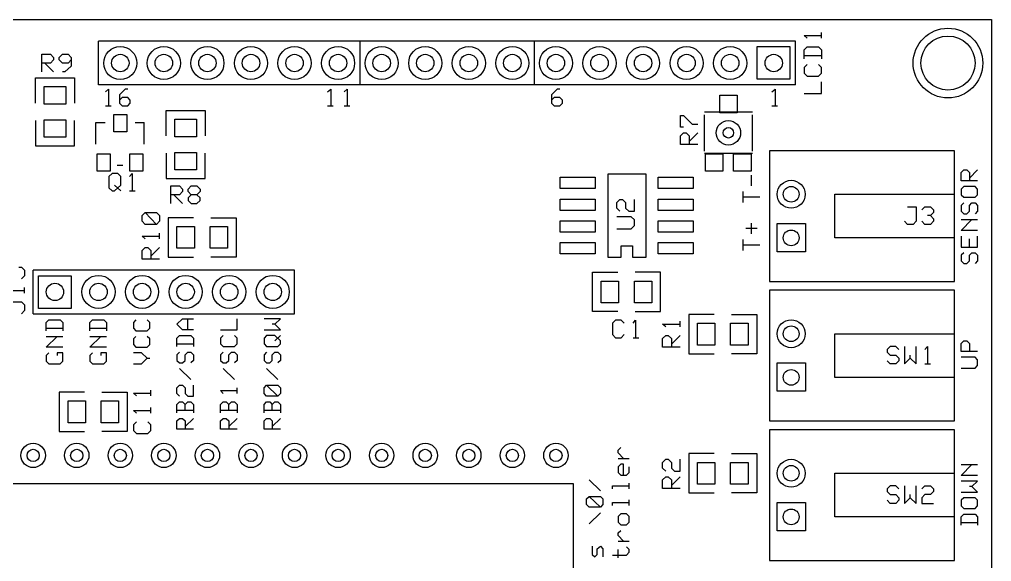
# Model space of a CAD drawing. Extents: x 0 to 3.8, y 0 to 2.5.
# Drawn here: x 1.569 to 3.8, y 1.256 to 2.5 of the extents above; entities that cross this region are included whole.
import ezdxf

# ---------------------------------------------------------------- set-up
doc = ezdxf.new("R2010")
doc.units = 0
doc.layers.get('0').update_dxf_attribs({"linetype": 'CONTINUOUS'})

msp = doc.modelspace()

# ---------------------------------------------------------------- linework, layer by layer
at = {"color": 7}
for p, q in [((0, 2.5), (3.8, 2.5)), ((3.8, 2.5), (3.8, 0)), ((3.377, 2.457), (3.37, 2.463)), ((3.37, 2.463), (3.41, 2.463)), ((3.41, 2.457), (3.41, 2.47)), ((3.35, 2.45), (1.75, 2.45)), ((1.75, 2.35), (1.75, 2.45)), ((2.35, 2.45), (2.35, 2.35)), ((2.75, 2.45), (2.75, 2.35)), ((3.262, 2.438), (3.337, 2.438)), ((3.262, 2.363), (3.262, 2.438)), ((3.337, 2.438), (3.337, 2.363)), ((3.35, 2.35), (3.35, 2.45)), ((3.37, 2.43), (3.377, 2.437)), ((3.377, 2.437), (3.403, 2.437)), ((3.403, 2.437), (3.41, 2.43)), ((1.62, 2.38), (1.62, 2.42)), ((1.62, 2.42), (1.64, 2.42)), ((1.64, 2.42), (1.647, 2.413)), ((1.647, 2.413), (1.647, 2.407)), ((1.66, 2.413), (1.667, 2.42)), ((1.66, 2.407), (1.66, 2.413)), ((1.667, 2.42), (1.68, 2.42)), ((1.68, 2.42), (1.687, 2.413)), ((1.687, 2.413), (1.687, 2.393)), ((3.37, 2.41), (3.37, 2.43)), ((3.37, 2.417), (3.41, 2.417)), ((3.41, 2.43), (3.41, 2.41)), ((1.64, 2.4), (1.62, 2.4)), ((1.627, 2.4), (1.647, 2.38)), ((1.647, 2.407), (1.64, 2.4)), ((1.667, 2.4), (1.66, 2.407)), ((1.68, 2.4), (1.667, 2.4)), ((1.687, 2.393), (1.673, 2.38)), ((1.687, 2.407), (1.68, 2.4)), ((3.377, 2.397), (3.37, 2.39)), ((3.37, 2.39), (3.37, 2.377)), ((3.41, 2.39), (3.403, 2.397)), ((3.41, 2.377), (3.41, 2.39)), ((1.605, 2.308), (1.605, 2.366)), ((1.605, 2.366), (1.695, 2.366)), ((1.673, 2.38), (1.667, 2.38)), ((1.695, 2.366), (1.695, 2.308)), ((3.37, 2.377), (3.377, 2.37)), ((3.377, 2.37), (3.403, 2.37)), ((3.403, 2.37), (3.41, 2.377)), ((1.625, 2.346), (1.675, 2.346)), ((1.625, 2.306), (1.625, 2.346)), ((1.675, 2.346), (1.675, 2.306)), ((3.35, 2.35), (1.75, 2.35)), ((3.337, 2.363), (3.262, 2.363)), ((3.41, 2.33), (3.41, 2.357)), ((1.766, 2.334), (1.773, 2.34)), ((1.773, 2.34), (1.773, 2.302)), ((1.811, 2.34), (1.798, 2.327)), ((1.798, 2.327), (1.798, 2.308)), ((1.804, 2.321), (1.798, 2.315)), ((1.817, 2.321), (1.804, 2.321)), ((1.817, 2.34), (1.811, 2.34)), ((1.823, 2.315), (1.817, 2.321)), ((2.276, 2.334), (2.283, 2.34)), ((2.283, 2.34), (2.283, 2.302)), ((2.314, 2.334), (2.321, 2.34)), ((2.321, 2.34), (2.321, 2.302)), ((2.803, 2.34), (2.79, 2.327)), ((2.79, 2.327), (2.79, 2.308)), ((2.796, 2.321), (2.79, 2.315)), ((2.809, 2.321), (2.796, 2.321)), ((2.809, 2.34), (2.803, 2.34)), ((2.815, 2.315), (2.809, 2.321)), ((3.176, 2.326), (3.216, 2.326)), ((3.176, 2.286), (3.176, 2.326)), ((3.216, 2.326), (3.216, 2.286)), ((3.296, 2.334), (3.303, 2.34)), ((3.303, 2.34), (3.303, 2.302)), ((3.37, 2.33), (3.41, 2.33)), ((1.675, 2.306), (1.625, 2.306)), ((1.766, 2.302), (1.779, 2.302)), ((1.798, 2.308), (1.804, 2.302)), ((1.804, 2.302), (1.817, 2.302)), ((1.817, 2.302), (1.823, 2.308)), ((1.823, 2.308), (1.823, 2.315)), ((2.276, 2.302), (2.289, 2.302)), ((2.314, 2.302), (2.327, 2.302)), ((2.79, 2.308), (2.796, 2.302)), ((2.796, 2.302), (2.809, 2.302)), ((2.809, 2.302), (2.815, 2.308)), ((2.815, 2.308), (2.815, 2.315)), ((3.296, 2.302), (3.309, 2.302)), ((1.785, 2.282), (1.815, 2.282)), ((1.785, 2.242), (1.785, 2.282)), ((1.815, 2.282), (1.815, 2.242)), ((1.905, 2.233), (1.905, 2.291)), ((1.905, 2.291), (1.995, 2.291)), ((1.995, 2.291), (1.995, 2.233)), ((3.086, 2.253), (3.086, 2.28)), ((3.086, 2.28), (3.093, 2.28)), ((3.093, 2.28), (3.113, 2.26)), ((3.141, 2.288), (3.251, 2.288)), ((3.141, 2.198), (3.141, 2.281)), ((3.216, 2.286), (3.176, 2.286)), ((3.251, 2.198), (3.251, 2.281)), ((1.605, 2.268), (1.605, 2.21)), ((1.625, 2.27), (1.675, 2.27)), ((1.625, 2.23), (1.625, 2.27)), ((1.675, 2.27), (1.675, 2.23)), ((1.695, 2.21), (1.695, 2.268)), ((1.744, 2.214), (1.744, 2.264)), ((1.744, 2.264), (1.765, 2.264)), ((1.834, 2.264), (1.855, 2.264)), ((1.855, 2.214), (1.855, 2.264)), ((1.925, 2.271), (1.975, 2.271)), ((1.925, 2.231), (1.925, 2.271)), ((1.975, 2.271), (1.975, 2.231)), ((3.113, 2.26), (3.126, 2.26)), ((1.815, 2.242), (1.785, 2.242)), ((3.093, 2.253), (3.086, 2.253)), ((3.086, 2.233), (3.093, 2.24)), ((3.086, 2.213), (3.086, 2.233)), ((3.093, 2.24), (3.099, 2.24)), ((3.099, 2.24), (3.106, 2.233)), ((3.106, 2.22), (3.126, 2.24)), ((3.106, 2.233), (3.106, 2.213)), ((1.605, 2.21), (1.695, 2.21)), ((1.675, 2.23), (1.625, 2.23)), ((1.975, 2.231), (1.925, 2.231)), ((3.126, 2.213), (3.086, 2.213)), ((1.747, 2.192), (1.777, 2.192)), ((1.747, 2.152), (1.747, 2.192)), ((1.777, 2.192), (1.777, 2.152)), ((1.822, 2.192), (1.852, 2.192)), ((1.822, 2.152), (1.822, 2.192)), ((1.852, 2.192), (1.852, 2.152)), ((1.905, 2.193), (1.905, 2.135)), ((1.925, 2.195), (1.975, 2.195)), ((1.925, 2.155), (1.925, 2.195)), ((1.975, 2.195), (1.975, 2.155)), ((1.995, 2.135), (1.995, 2.193)), ((3.141, 2.193), (3.251, 2.193)), ((3.143, 2.192), (3.183, 2.192)), ((3.143, 2.152), (3.143, 2.192)), ((3.183, 2.192), (3.183, 2.152)), ((3.208, 2.192), (3.248, 2.192)), ((3.208, 2.152), (3.208, 2.192)), ((3.248, 2.192), (3.248, 2.152)), ((3.715, 2.199), (3.29, 2.199)), ((3.29, 2.199), (3.29, 1.899)), ((3.715, 1.899), (3.715, 2.199)), ((1.793, 2.166), (1.806, 2.166)), ((1.777, 2.152), (1.747, 2.152)), ((1.781, 2.147), (1.774, 2.14)), ((1.794, 2.147), (1.781, 2.147)), ((1.801, 2.14), (1.794, 2.147)), ((1.821, 2.14), (1.827, 2.147)), ((1.852, 2.152), (1.822, 2.152)), ((1.827, 2.147), (1.827, 2.107)), ((1.975, 2.155), (1.925, 2.155)), ((3.007, 2.145), (2.919, 2.145)), ((2.919, 2.145), (2.919, 1.955)), ((3.007, 1.955), (3.007, 2.145)), ((3.183, 2.152), (3.143, 2.152)), ((3.248, 2.152), (3.208, 2.152)), ((3.249, 2.118), (3.249, 2.143)), ((3.73, 2.149), (3.736, 2.155)), ((3.73, 2.13), (3.73, 2.149)), ((3.736, 2.155), (3.743, 2.155)), ((3.743, 2.155), (3.749, 2.149)), ((3.749, 2.136), (3.768, 2.155)), ((3.749, 2.149), (3.749, 2.13)), ((1.774, 2.14), (1.774, 2.114)), ((1.787, 2.107), (1.801, 2.12)), ((1.787, 2.12), (1.801, 2.107)), ((1.801, 2.12), (1.801, 2.14)), ((1.905, 2.135), (1.995, 2.135)), ((2.81, 2.138), (2.89, 2.138)), ((2.81, 2.112), (2.81, 2.138)), ((2.89, 2.138), (2.89, 2.112)), ((3.035, 2.138), (3.115, 2.138)), ((3.035, 2.112), (3.035, 2.138)), ((3.115, 2.138), (3.115, 2.112)), ((3.768, 2.13), (3.73, 2.13)), ((1.774, 2.114), (1.781, 2.107)), ((1.781, 2.107), (1.787, 2.107)), ((1.821, 2.107), (1.834, 2.107)), ((1.916, 2.078), (1.916, 2.118)), ((1.916, 2.118), (1.936, 2.118)), ((1.936, 2.098), (1.916, 2.098)), ((1.923, 2.098), (1.943, 2.078)), ((1.936, 2.118), (1.943, 2.111)), ((1.943, 2.105), (1.936, 2.098)), ((1.943, 2.111), (1.943, 2.105)), ((1.956, 2.111), (1.963, 2.118)), ((1.956, 2.105), (1.956, 2.111)), ((1.963, 2.098), (1.956, 2.105)), ((1.963, 2.098), (1.956, 2.091)), ((1.963, 2.118), (1.976, 2.118)), ((1.976, 2.098), (1.963, 2.098)), ((1.976, 2.118), (1.983, 2.111)), ((1.983, 2.105), (1.976, 2.098)), ((1.983, 2.091), (1.976, 2.098)), ((1.983, 2.111), (1.983, 2.105)), ((2.89, 2.112), (2.81, 2.112)), ((3.115, 2.112), (3.035, 2.112)), ((3.23, 2.08), (3.23, 2.105)), ((3.44, 1.999), (3.44, 2.099)), ((3.44, 2.099), (3.715, 2.099)), ((3.736, 2.117), (3.73, 2.111)), ((3.73, 2.111), (3.73, 2.098)), ((3.73, 2.098), (3.736, 2.092)), ((3.762, 2.117), (3.736, 2.117)), ((3.768, 2.111), (3.762, 2.117)), ((3.762, 2.092), (3.768, 2.098)), ((3.768, 2.098), (3.768, 2.111)), ((1.956, 2.091), (1.956, 2.085)), ((1.956, 2.085), (1.963, 2.078)), ((1.963, 2.078), (1.976, 2.078)), ((1.976, 2.078), (1.983, 2.085)), ((1.983, 2.085), (1.983, 2.091)), ((2.81, 2.088), (2.89, 2.088)), ((2.81, 2.062), (2.81, 2.088)), ((2.89, 2.088), (2.89, 2.062)), ((2.94, 2.08), (2.947, 2.087)), ((2.94, 2.067), (2.94, 2.08)), ((2.947, 2.087), (2.953, 2.087)), ((2.953, 2.087), (2.96, 2.08)), ((2.96, 2.08), (2.96, 2.067)), ((2.98, 2.06), (2.98, 2.087)), ((3.035, 2.088), (3.115, 2.088)), ((3.035, 2.062), (3.035, 2.088)), ((3.115, 2.088), (3.115, 2.062)), ((3.23, 2.093), (3.268, 2.093)), ((3.736, 2.079), (3.73, 2.073)), ((3.736, 2.092), (3.762, 2.092)), ((3.749, 2.073), (3.755, 2.079)), ((3.755, 2.079), (3.762, 2.079)), ((3.762, 2.079), (3.768, 2.073)), ((1.85, 2.05), (1.857, 2.057)), ((1.857, 2.057), (1.883, 2.057)), ((1.883, 2.03), (1.857, 2.057)), ((1.883, 2.057), (1.89, 2.05)), ((2.89, 2.062), (2.81, 2.062)), ((2.947, 2.06), (2.94, 2.067)), ((2.96, 2.067), (2.967, 2.06)), ((2.967, 2.06), (2.98, 2.06)), ((3.115, 2.062), (3.035, 2.062)), ((3.607, 2.07), (3.627, 2.07)), ((3.627, 2.07), (3.627, 2.037)), ((3.64, 2.063), (3.647, 2.07)), ((3.647, 2.07), (3.66, 2.07)), ((3.66, 2.07), (3.667, 2.063)), ((3.667, 2.057), (3.66, 2.05)), ((3.667, 2.063), (3.667, 2.057)), ((3.73, 2.073), (3.73, 2.06)), ((3.73, 2.06), (3.736, 2.054)), ((3.736, 2.054), (3.743, 2.054)), ((3.743, 2.054), (3.749, 2.06)), ((3.749, 2.06), (3.749, 2.073)), ((3.768, 2.06), (3.762, 2.054)), ((3.768, 2.073), (3.768, 2.06)), ((1.85, 2.037), (1.85, 2.05)), ((1.857, 2.03), (1.85, 2.037)), ((1.89, 2.037), (1.883, 2.03)), ((1.89, 2.05), (1.89, 2.037)), ((1.968, 2.045), (1.91, 2.045)), ((1.91, 2.045), (1.91, 1.955)), ((2.008, 2.045), (2.066, 2.045)), ((2.066, 2.045), (2.066, 1.955)), ((2.81, 2.038), (2.89, 2.038)), ((2.81, 2.012), (2.81, 2.038)), ((2.89, 2.038), (2.89, 2.012)), ((2.973, 2.047), (2.94, 2.047)), ((2.98, 2.04), (2.973, 2.047)), ((2.98, 2.027), (2.98, 2.04)), ((3.035, 2.038), (3.115, 2.038)), ((3.035, 2.012), (3.035, 2.038)), ((3.115, 2.038), (3.115, 2.012)), ((3.249, 2.008), (3.249, 2.033)), ((3.308, 2.032), (3.373, 2.032)), ((3.308, 1.967), (3.308, 2.032)), ((3.373, 2.032), (3.373, 1.967)), ((3.607, 2.03), (3.6, 2.037)), ((3.627, 2.037), (3.62, 2.03)), ((3.647, 2.03), (3.64, 2.037)), ((3.66, 2.05), (3.653, 2.05)), ((3.66, 2.05), (3.667, 2.043)), ((3.667, 2.037), (3.66, 2.03)), ((3.667, 2.043), (3.667, 2.037)), ((3.73, 2.016), (3.755, 2.041)), ((3.73, 2.041), (3.768, 2.041)), ((1.883, 2.03), (1.857, 2.03)), ((1.89, 1.997), (1.89, 2.01)), ((1.93, 2.025), (1.97, 2.025)), ((1.93, 1.975), (1.93, 2.025)), ((1.97, 2.025), (1.97, 1.975)), ((2.006, 2.025), (2.046, 2.025)), ((2.006, 1.975), (2.006, 2.025)), ((2.046, 2.025), (2.046, 1.975)), ((2.89, 2.012), (2.81, 2.012)), ((2.94, 2.02), (2.973, 2.02)), ((2.973, 2.02), (2.98, 2.027)), ((3.115, 2.012), (3.035, 2.012)), ((3.236, 2.021), (3.262, 2.021)), ((3.62, 2.03), (3.607, 2.03)), ((3.66, 2.03), (3.647, 2.03)), ((3.768, 2.016), (3.73, 2.016)), ((1.857, 1.997), (1.85, 2.003)), ((1.85, 2.003), (1.89, 2.003)), ((2.81, 1.988), (2.89, 1.988)), ((2.81, 1.962), (2.81, 1.988)), ((2.89, 1.988), (2.89, 1.962)), ((3.035, 1.988), (3.115, 1.988)), ((3.035, 1.962), (3.035, 1.988)), ((3.115, 1.988), (3.115, 1.962)), ((3.23, 1.97), (3.23, 1.995)), ((3.715, 1.999), (3.44, 1.999)), ((3.73, 2.003), (3.73, 1.978)), ((3.749, 1.978), (3.749, 1.997)), ((3.768, 1.978), (3.768, 2.003)), ((1.85, 1.97), (1.857, 1.977)), ((1.85, 1.95), (1.85, 1.97)), ((1.857, 1.977), (1.863, 1.977)), ((1.863, 1.977), (1.87, 1.97)), ((1.87, 1.957), (1.89, 1.977)), ((1.87, 1.97), (1.87, 1.95)), ((1.97, 1.975), (1.93, 1.975)), ((2.046, 1.975), (2.006, 1.975)), ((2.95, 1.955), (2.95, 1.981)), ((2.95, 1.981), (2.976, 1.981)), ((2.976, 1.981), (2.976, 1.955)), ((3.23, 1.983), (3.268, 1.983)), ((3.373, 1.967), (3.308, 1.967)), ((3.73, 1.978), (3.768, 1.978)), ((3.736, 1.965), (3.73, 1.959)), ((3.749, 1.959), (3.755, 1.965)), ((3.755, 1.965), (3.762, 1.965)), ((3.762, 1.965), (3.768, 1.959)), ((1.89, 1.95), (1.85, 1.95)), ((1.91, 1.955), (1.968, 1.955)), ((2.066, 1.955), (2.008, 1.955)), ((2.89, 1.962), (2.81, 1.962)), ((2.919, 1.955), (2.95, 1.955)), ((2.976, 1.955), (3.007, 1.955)), ((3.115, 1.962), (3.035, 1.962)), ((3.73, 1.959), (3.73, 1.946)), ((3.73, 1.946), (3.736, 1.94)), ((3.743, 1.94), (3.749, 1.946)), ((3.749, 1.946), (3.749, 1.959)), ((3.768, 1.946), (3.762, 1.94)), ((3.768, 1.959), (3.768, 1.946)), ((1.567, 1.932), (1.573, 1.932)), ((1.573, 1.932), (1.58, 1.925)), ((1.58, 1.925), (1.58, 1.912)), ((2.2, 1.925), (1.6, 1.925)), ((1.6, 1.825), (1.6, 1.925)), ((2.2, 1.825), (2.2, 1.925)), ((2.884, 1.83), (2.884, 1.92)), ((2.884, 1.92), (2.942, 1.92)), ((3.04, 1.92), (2.982, 1.92)), ((3.04, 1.83), (3.04, 1.92)), ((3.736, 1.94), (3.743, 1.94)), ((1.58, 1.912), (1.573, 1.905)), ((1.612, 1.912), (1.687, 1.912)), ((1.612, 1.837), (1.612, 1.912)), ((1.687, 1.912), (1.687, 1.837)), ((2.904, 1.9), (2.944, 1.9)), ((2.904, 1.85), (2.904, 1.9)), ((2.944, 1.9), (2.944, 1.85)), ((2.98, 1.9), (3.02, 1.9)), ((2.98, 1.85), (2.98, 1.9)), ((3.02, 1.9), (3.02, 1.85)), ((3.29, 1.899), (3.715, 1.899)), ((1.54, 1.878), (1.58, 1.878)), ((1.58, 1.872), (1.58, 1.885)), ((3.715, 1.879), (3.29, 1.879)), ((3.29, 1.879), (3.29, 1.579)), ((3.715, 1.579), (3.715, 1.879)), ((1.54, 1.852), (1.573, 1.852)), ((1.573, 1.852), (1.58, 1.845)), ((1.58, 1.832), (1.573, 1.825)), ((1.58, 1.845), (1.58, 1.832)), ((1.687, 1.837), (1.612, 1.837)), ((2.942, 1.83), (2.884, 1.83)), ((2.944, 1.85), (2.904, 1.85)), ((3.02, 1.85), (2.98, 1.85)), ((2.982, 1.83), (3.04, 1.83)), ((1.6, 1.825), (2.2, 1.825)), ((1.63, 1.805), (1.636, 1.811)), ((1.636, 1.811), (1.662, 1.811)), ((1.662, 1.811), (1.668, 1.805)), ((1.73, 1.805), (1.736, 1.811)), ((1.736, 1.811), (1.762, 1.811)), ((1.762, 1.811), (1.768, 1.805)), ((1.836, 1.811), (1.83, 1.805)), ((1.868, 1.805), (1.862, 1.811)), ((1.93, 1.801), (1.943, 1.813)), ((1.943, 1.813), (1.968, 1.813)), ((1.955, 1.788), (1.955, 1.813)), ((2.068, 1.788), (2.068, 1.813)), ((2.168, 1.813), (2.13, 1.813)), ((2.155, 1.801), (2.168, 1.813)), ((2.937, 1.81), (2.93, 1.803)), ((2.95, 1.81), (2.937, 1.81)), ((2.957, 1.803), (2.95, 1.81)), ((2.977, 1.803), (2.983, 1.81)), ((2.983, 1.81), (2.983, 1.77)), ((3.085, 1.795), (3.085, 1.808)), ((3.163, 1.823), (3.105, 1.823)), ((3.105, 1.823), (3.105, 1.733)), ((3.203, 1.823), (3.261, 1.823)), ((3.261, 1.823), (3.261, 1.733)), ((1.63, 1.786), (1.63, 1.805)), ((1.63, 1.792), (1.668, 1.792)), ((1.668, 1.805), (1.668, 1.786)), ((1.73, 1.786), (1.73, 1.805)), ((1.73, 1.792), (1.768, 1.792)), ((1.768, 1.805), (1.768, 1.786)), ((1.83, 1.805), (1.83, 1.792)), ((1.83, 1.792), (1.836, 1.786)), ((1.836, 1.786), (1.862, 1.786)), ((1.862, 1.786), (1.868, 1.792)), ((1.868, 1.792), (1.868, 1.805)), ((1.943, 1.788), (1.93, 1.801)), ((1.968, 1.788), (1.943, 1.788)), ((2.03, 1.788), (2.068, 1.788)), ((2.13, 1.788), (2.168, 1.788)), ((2.155, 1.801), (2.149, 1.801)), ((2.168, 1.788), (2.155, 1.801)), ((2.93, 1.803), (2.93, 1.777)), ((3.052, 1.795), (3.045, 1.801)), ((3.045, 1.801), (3.085, 1.801)), ((3.125, 1.803), (3.165, 1.803)), ((3.125, 1.753), (3.125, 1.803)), ((3.165, 1.803), (3.165, 1.753)), ((3.201, 1.803), (3.241, 1.803)), ((3.201, 1.753), (3.201, 1.803)), ((3.241, 1.803), (3.241, 1.753)), ((1.63, 1.748), (1.655, 1.773)), ((1.63, 1.773), (1.668, 1.773)), ((1.73, 1.748), (1.755, 1.773)), ((1.73, 1.773), (1.768, 1.773)), ((1.836, 1.773), (1.83, 1.767)), ((1.83, 1.767), (1.83, 1.754)), ((1.868, 1.767), (1.862, 1.773)), ((1.868, 1.754), (1.868, 1.767)), ((1.93, 1.769), (1.936, 1.775)), ((1.93, 1.75), (1.93, 1.769)), ((1.936, 1.775), (1.962, 1.775)), ((1.962, 1.775), (1.968, 1.769)), ((1.968, 1.769), (1.968, 1.75)), ((2.036, 1.775), (2.03, 1.769)), ((2.03, 1.769), (2.03, 1.756)), ((2.068, 1.769), (2.062, 1.775)), ((2.068, 1.756), (2.068, 1.769)), ((2.136, 1.775), (2.13, 1.769)), ((2.13, 1.769), (2.13, 1.756)), ((2.155, 1.775), (2.136, 1.775)), ((2.168, 1.763), (2.155, 1.775)), ((2.155, 1.763), (2.168, 1.775)), ((2.168, 1.756), (2.168, 1.763)), ((2.93, 1.777), (2.937, 1.77)), ((2.937, 1.77), (2.95, 1.77)), ((2.95, 1.77), (2.957, 1.777)), ((2.977, 1.77), (2.99, 1.77)), ((3.045, 1.768), (3.052, 1.775)), ((3.045, 1.748), (3.045, 1.768)), ((3.052, 1.775), (3.058, 1.775)), ((3.058, 1.775), (3.065, 1.768)), ((3.065, 1.755), (3.085, 1.775)), ((3.065, 1.768), (3.065, 1.748)), ((3.44, 1.679), (3.44, 1.779)), ((3.44, 1.779), (3.715, 1.779)), ((3.73, 1.757), (3.736, 1.763)), ((3.736, 1.763), (3.743, 1.763)), ((3.743, 1.763), (3.749, 1.757)), ((1.668, 1.748), (1.63, 1.748)), ((1.768, 1.748), (1.73, 1.748)), ((1.83, 1.754), (1.836, 1.748)), ((1.836, 1.748), (1.862, 1.748)), ((1.862, 1.748), (1.868, 1.754)), ((1.93, 1.756), (1.968, 1.756)), ((2.03, 1.756), (2.036, 1.75)), ((2.036, 1.75), (2.062, 1.75)), ((2.062, 1.75), (2.068, 1.756)), ((2.13, 1.756), (2.136, 1.75)), ((2.136, 1.75), (2.162, 1.75)), ((2.162, 1.75), (2.168, 1.756)), ((3.085, 1.748), (3.045, 1.748)), ((3.165, 1.753), (3.125, 1.753)), ((3.241, 1.753), (3.201, 1.753)), ((3.567, 1.75), (3.56, 1.743)), ((3.56, 1.743), (3.56, 1.737)), ((3.58, 1.75), (3.567, 1.75)), ((3.587, 1.743), (3.58, 1.75)), ((3.6, 1.75), (3.6, 1.71)), ((3.627, 1.71), (3.627, 1.75)), ((3.647, 1.743), (3.653, 1.75)), ((3.653, 1.75), (3.653, 1.71)), ((3.73, 1.738), (3.73, 1.757)), ((3.749, 1.757), (3.749, 1.738)), ((1.636, 1.735), (1.63, 1.729)), ((1.63, 1.729), (1.63, 1.716)), ((1.668, 1.735), (1.655, 1.735)), ((1.655, 1.735), (1.655, 1.729)), ((1.668, 1.716), (1.668, 1.735)), ((1.736, 1.735), (1.73, 1.729)), ((1.73, 1.729), (1.73, 1.716)), ((1.768, 1.735), (1.755, 1.735)), ((1.755, 1.735), (1.755, 1.729)), ((1.768, 1.716), (1.768, 1.735)), ((1.849, 1.735), (1.83, 1.735)), ((1.862, 1.723), (1.849, 1.735)), ((1.849, 1.71), (1.862, 1.723)), ((1.862, 1.723), (1.868, 1.723)), ((1.936, 1.737), (1.93, 1.731)), ((1.93, 1.731), (1.93, 1.718)), ((1.949, 1.731), (1.955, 1.737)), ((1.949, 1.718), (1.949, 1.731)), ((1.955, 1.737), (1.962, 1.737)), ((1.962, 1.737), (1.968, 1.731)), ((1.968, 1.731), (1.968, 1.718)), ((2.036, 1.737), (2.03, 1.731)), ((2.03, 1.731), (2.03, 1.718)), ((2.049, 1.731), (2.055, 1.737)), ((2.049, 1.718), (2.049, 1.731)), ((2.055, 1.737), (2.062, 1.737)), ((2.062, 1.737), (2.068, 1.731)), ((2.068, 1.731), (2.068, 1.718)), ((2.136, 1.737), (2.13, 1.731)), ((2.13, 1.731), (2.13, 1.718)), ((2.149, 1.731), (2.155, 1.737)), ((2.149, 1.718), (2.149, 1.731)), ((2.155, 1.737), (2.162, 1.737)), ((2.162, 1.737), (2.168, 1.731)), ((2.168, 1.731), (2.168, 1.718)), ((3.105, 1.733), (3.163, 1.733)), ((3.261, 1.733), (3.203, 1.733)), ((3.56, 1.737), (3.567, 1.73)), ((3.567, 1.73), (3.58, 1.73)), ((3.58, 1.73), (3.587, 1.723)), ((3.587, 1.723), (3.587, 1.717)), ((3.6, 1.71), (3.613, 1.723)), ((3.613, 1.723), (3.613, 1.73)), ((3.613, 1.723), (3.627, 1.71)), ((3.768, 1.738), (3.73, 1.738)), ((3.762, 1.725), (3.73, 1.725)), ((3.768, 1.719), (3.762, 1.725)), ((3.768, 1.706), (3.768, 1.719)), ((1.63, 1.716), (1.636, 1.71)), ((1.636, 1.71), (1.662, 1.71)), ((1.662, 1.71), (1.668, 1.716)), ((1.73, 1.716), (1.736, 1.71)), ((1.736, 1.71), (1.762, 1.71)), ((1.762, 1.71), (1.768, 1.716)), ((1.83, 1.71), (1.849, 1.71)), ((1.93, 1.718), (1.936, 1.712)), ((1.936, 1.712), (1.943, 1.712)), ((1.962, 1.674), (1.936, 1.699)), ((1.943, 1.712), (1.949, 1.718)), ((1.968, 1.718), (1.962, 1.712)), ((2.03, 1.718), (2.036, 1.712)), ((2.036, 1.712), (2.043, 1.712)), ((2.062, 1.674), (2.036, 1.699)), ((2.043, 1.712), (2.049, 1.718)), ((2.068, 1.718), (2.062, 1.712)), ((2.13, 1.718), (2.136, 1.712)), ((2.136, 1.712), (2.143, 1.712)), ((2.162, 1.674), (2.136, 1.699)), ((2.143, 1.712), (2.149, 1.718)), ((2.168, 1.718), (2.162, 1.712)), ((3.308, 1.712), (3.373, 1.712)), ((3.308, 1.647), (3.308, 1.712)), ((3.373, 1.712), (3.373, 1.647)), ((3.567, 1.71), (3.56, 1.717)), ((3.58, 1.71), (3.567, 1.71)), ((3.587, 1.717), (3.58, 1.71)), ((3.647, 1.71), (3.66, 1.71)), ((3.73, 1.7), (3.762, 1.7)), ((3.762, 1.7), (3.768, 1.706)), ((3.715, 1.679), (3.44, 1.679)), ((1.93, 1.655), (1.936, 1.661)), ((1.93, 1.642), (1.93, 1.655)), ((1.936, 1.661), (1.943, 1.661)), ((1.943, 1.661), (1.949, 1.655)), ((1.949, 1.655), (1.949, 1.642)), ((1.968, 1.636), (1.968, 1.661)), ((2.068, 1.642), (2.068, 1.655)), ((2.13, 1.655), (2.136, 1.661)), ((2.13, 1.642), (2.13, 1.655)), ((2.136, 1.661), (2.162, 1.661)), ((2.162, 1.636), (2.136, 1.661)), ((2.162, 1.661), (2.168, 1.655)), ((2.168, 1.655), (2.168, 1.642)), ((1.718, 1.645), (1.66, 1.645)), ((1.66, 1.645), (1.66, 1.555)), ((1.758, 1.645), (1.816, 1.645)), ((1.816, 1.645), (1.816, 1.555)), ((1.837, 1.637), (1.83, 1.643)), ((1.83, 1.643), (1.87, 1.643)), ((1.87, 1.637), (1.87, 1.65)), ((1.936, 1.636), (1.93, 1.642)), ((1.949, 1.642), (1.955, 1.636)), ((1.955, 1.636), (1.968, 1.636)), ((2.036, 1.642), (2.03, 1.649)), ((2.03, 1.649), (2.068, 1.649)), ((2.136, 1.636), (2.13, 1.642)), ((2.162, 1.636), (2.136, 1.636)), ((2.168, 1.642), (2.162, 1.636)), ((3.373, 1.647), (3.308, 1.647)), ((1.68, 1.625), (1.72, 1.625)), ((1.68, 1.575), (1.68, 1.625)), ((1.72, 1.625), (1.72, 1.575)), ((1.756, 1.625), (1.796, 1.625)), ((1.756, 1.575), (1.756, 1.625)), ((1.796, 1.625), (1.796, 1.575)), ((1.87, 1.597), (1.87, 1.61)), ((1.93, 1.617), (1.936, 1.623)), ((1.93, 1.598), (1.93, 1.617)), ((1.936, 1.623), (1.943, 1.623)), ((1.943, 1.623), (1.949, 1.617)), ((1.949, 1.617), (1.955, 1.623)), ((1.949, 1.604), (1.949, 1.617)), ((1.955, 1.623), (1.962, 1.623)), ((1.962, 1.623), (1.968, 1.617)), ((1.968, 1.617), (1.968, 1.598)), ((2.03, 1.617), (2.036, 1.623)), ((2.03, 1.598), (2.03, 1.617)), ((2.036, 1.623), (2.043, 1.623)), ((2.043, 1.623), (2.049, 1.617)), ((2.049, 1.617), (2.055, 1.623)), ((2.049, 1.604), (2.049, 1.617)), ((2.055, 1.623), (2.062, 1.623)), ((2.062, 1.623), (2.068, 1.617)), ((2.068, 1.617), (2.068, 1.598)), ((2.13, 1.617), (2.136, 1.623)), ((2.13, 1.598), (2.13, 1.617)), ((2.136, 1.623), (2.143, 1.623)), ((2.143, 1.623), (2.149, 1.617)), ((2.149, 1.617), (2.155, 1.623)), ((2.149, 1.604), (2.149, 1.617)), ((2.155, 1.623), (2.162, 1.623)), ((2.162, 1.623), (2.168, 1.617)), ((2.168, 1.617), (2.168, 1.598)), ((1.837, 1.597), (1.83, 1.603)), ((1.83, 1.603), (1.87, 1.603)), ((1.93, 1.604), (1.968, 1.604)), ((1.93, 1.579), (1.936, 1.585)), ((1.936, 1.585), (1.943, 1.585)), ((1.943, 1.585), (1.949, 1.579)), ((1.949, 1.566), (1.968, 1.585)), ((2.03, 1.604), (2.068, 1.604)), ((2.03, 1.579), (2.036, 1.585)), ((2.036, 1.585), (2.043, 1.585)), ((2.043, 1.585), (2.049, 1.579)), ((2.049, 1.566), (2.068, 1.585)), ((2.13, 1.604), (2.168, 1.604)), ((2.13, 1.579), (2.136, 1.585)), ((2.136, 1.585), (2.143, 1.585)), ((2.143, 1.585), (2.149, 1.579)), ((2.149, 1.566), (2.168, 1.585)), ((1.72, 1.575), (1.68, 1.575)), ((1.796, 1.575), (1.756, 1.575)), ((1.837, 1.577), (1.83, 1.57)), ((1.83, 1.57), (1.83, 1.557)), ((1.87, 1.57), (1.863, 1.577)), ((1.87, 1.557), (1.87, 1.57)), ((1.93, 1.56), (1.93, 1.579)), ((1.949, 1.579), (1.949, 1.56)), ((2.03, 1.56), (2.03, 1.579)), ((2.049, 1.579), (2.049, 1.56)), ((2.13, 1.56), (2.13, 1.579)), ((2.149, 1.579), (2.149, 1.56)), ((3.29, 1.579), (3.715, 1.579)), ((1.66, 1.555), (1.718, 1.555)), ((1.816, 1.555), (1.758, 1.555)), ((1.83, 1.557), (1.837, 1.55)), ((1.837, 1.55), (1.863, 1.55)), ((1.863, 1.55), (1.87, 1.557)), ((1.968, 1.56), (1.93, 1.56)), ((2.068, 1.56), (2.03, 1.56)), ((2.168, 1.56), (2.13, 1.56)), ((3.715, 1.559), (3.29, 1.559)), ((3.29, 1.559), (3.29, 1.259)), ((3.715, 1.259), (3.715, 1.559)), ((2.943, 1.512), (2.949, 1.518)), ((2.943, 1.506), (2.943, 1.512)), ((2.955, 1.493), (2.943, 1.506)), ((3.163, 1.504), (3.105, 1.504)), ((3.105, 1.504), (3.105, 1.414)), ((3.203, 1.504), (3.261, 1.504)), ((3.261, 1.504), (3.261, 1.414)), ((2.943, 1.493), (2.968, 1.493)), ((2.949, 1.48), (2.943, 1.474)), ((2.943, 1.474), (2.943, 1.461)), ((2.955, 1.48), (2.949, 1.48)), ((2.955, 1.455), (2.955, 1.48)), ((2.968, 1.461), (2.968, 1.474)), ((3.045, 1.484), (3.052, 1.491)), ((3.045, 1.471), (3.045, 1.484)), ((3.052, 1.491), (3.058, 1.491)), ((3.058, 1.491), (3.065, 1.484)), ((3.065, 1.484), (3.065, 1.471)), ((3.085, 1.464), (3.085, 1.491)), ((3.125, 1.484), (3.165, 1.484)), ((3.125, 1.434), (3.125, 1.484)), ((3.165, 1.484), (3.165, 1.434)), ((3.201, 1.484), (3.241, 1.484)), ((3.201, 1.434), (3.201, 1.484)), ((3.241, 1.484), (3.241, 1.434)), ((3.73, 1.454), (3.755, 1.479)), ((3.73, 1.479), (3.768, 1.479)), ((2.943, 1.461), (2.949, 1.455)), ((2.949, 1.455), (2.962, 1.455)), ((2.962, 1.455), (2.968, 1.461)), ((3.052, 1.464), (3.045, 1.471)), ((3.045, 1.444), (3.052, 1.451)), ((3.052, 1.451), (3.058, 1.451)), ((3.058, 1.451), (3.065, 1.444)), ((3.065, 1.471), (3.072, 1.464)), ((3.065, 1.431), (3.085, 1.451)), ((3.072, 1.464), (3.085, 1.464)), ((3.44, 1.359), (3.44, 1.459)), ((3.44, 1.459), (3.715, 1.459)), ((3.768, 1.454), (3.73, 1.454)), ((2.84, 1.435), (0.86, 1.435)), ((2.84, 0.965), (2.84, 1.435)), ((2.902, 1.419), (2.876, 1.444)), ((2.93, 1.423), (2.93, 1.43)), ((2.93, 1.43), (2.968, 1.43)), ((2.968, 1.423), (2.968, 1.436)), ((3.045, 1.424), (3.045, 1.444)), ((3.065, 1.444), (3.065, 1.424)), ((3.165, 1.434), (3.125, 1.434)), ((3.241, 1.434), (3.201, 1.434)), ((3.567, 1.43), (3.56, 1.423)), ((3.58, 1.43), (3.567, 1.43)), ((3.587, 1.423), (3.58, 1.43)), ((3.6, 1.43), (3.6, 1.39)), ((3.627, 1.39), (3.627, 1.43)), ((3.64, 1.423), (3.647, 1.43)), ((3.647, 1.43), (3.66, 1.43)), ((3.66, 1.43), (3.667, 1.423)), ((3.768, 1.441), (3.73, 1.441)), ((3.755, 1.429), (3.749, 1.429)), ((3.755, 1.429), (3.768, 1.441)), ((3.768, 1.416), (3.755, 1.429)), ((2.87, 1.4), (2.876, 1.406)), ((2.876, 1.406), (2.902, 1.406)), ((2.902, 1.381), (2.876, 1.406)), ((2.902, 1.406), (2.908, 1.4)), ((3.085, 1.424), (3.045, 1.424)), ((3.105, 1.414), (3.163, 1.414)), ((3.261, 1.414), (3.203, 1.414)), ((3.56, 1.423), (3.56, 1.417)), ((3.56, 1.417), (3.567, 1.41)), ((3.567, 1.41), (3.58, 1.41)), ((3.58, 1.41), (3.587, 1.403)), ((3.613, 1.403), (3.613, 1.41)), ((3.647, 1.41), (3.64, 1.403)), ((3.66, 1.41), (3.647, 1.41)), ((3.667, 1.417), (3.66, 1.41)), ((3.667, 1.423), (3.667, 1.417)), ((3.73, 1.416), (3.768, 1.416)), ((2.87, 1.387), (2.87, 1.4)), ((2.876, 1.381), (2.87, 1.387)), ((2.908, 1.387), (2.902, 1.381)), ((2.908, 1.4), (2.908, 1.387)), ((2.93, 1.385), (2.93, 1.392)), ((2.93, 1.392), (2.968, 1.392)), ((2.968, 1.385), (2.968, 1.398)), ((3.308, 1.392), (3.373, 1.392)), ((3.308, 1.327), (3.308, 1.392)), ((3.373, 1.392), (3.373, 1.327)), ((3.567, 1.39), (3.56, 1.397)), ((3.58, 1.39), (3.567, 1.39)), ((3.587, 1.397), (3.58, 1.39)), ((3.587, 1.403), (3.587, 1.397)), ((3.6, 1.39), (3.613, 1.403)), ((3.613, 1.403), (3.627, 1.39)), ((3.64, 1.403), (3.64, 1.39)), ((3.64, 1.39), (3.667, 1.39)), ((3.736, 1.403), (3.73, 1.397)), ((3.73, 1.397), (3.73, 1.384)), ((3.73, 1.384), (3.736, 1.378)), ((3.762, 1.403), (3.736, 1.403)), ((3.768, 1.397), (3.762, 1.403)), ((3.762, 1.378), (3.768, 1.384)), ((3.768, 1.384), (3.768, 1.397)), ((2.902, 1.381), (2.876, 1.381)), ((2.876, 1.343), (2.902, 1.368)), ((2.949, 1.366), (2.943, 1.36)), ((2.962, 1.366), (2.949, 1.366)), ((2.968, 1.36), (2.962, 1.366)), ((3.73, 1.359), (3.736, 1.365)), ((3.736, 1.378), (3.762, 1.378)), ((3.736, 1.365), (3.762, 1.365)), ((3.762, 1.365), (3.768, 1.359)), ((2.943, 1.36), (2.943, 1.347)), ((2.943, 1.347), (2.949, 1.341)), ((2.949, 1.341), (2.962, 1.341)), ((2.962, 1.341), (2.968, 1.347)), ((2.968, 1.347), (2.968, 1.36)), ((3.715, 1.359), (3.44, 1.359)), ((3.73, 1.34), (3.73, 1.359)), ((3.73, 1.346), (3.768, 1.346)), ((3.768, 1.359), (3.768, 1.34)), ((2.943, 1.322), (2.949, 1.328)), ((2.943, 1.316), (2.943, 1.322)), ((3.373, 1.327), (3.308, 1.327)), ((2.955, 1.303), (2.943, 1.316)), ((2.943, 1.303), (2.968, 1.303)), ((2.883, 1.292), (2.883, 1.273)), ((2.883, 1.273), (2.889, 1.267)), ((2.889, 1.267), (2.895, 1.273)), ((2.895, 1.286), (2.902, 1.292)), ((2.895, 1.273), (2.895, 1.286)), ((2.902, 1.292), (2.908, 1.286)), ((2.908, 1.286), (2.908, 1.267)), ((2.943, 1.265), (2.943, 1.284)), ((2.968, 1.284), (2.962, 1.29)), ((2.962, 1.271), (2.968, 1.278)), ((2.968, 1.278), (2.968, 1.284)), ((2.93, 1.271), (2.962, 1.271)), ((3.29, 1.259), (3.715, 1.259))]:
    msp.add_line(p, q, dxfattribs=at)
for centre, radius in [((3.7, 2.4), 0.08), ((3.7, 2.4), 0.062), ((1.8, 2.4), 0.038), ((1.9, 2.4), 0.038), ((2, 2.4), 0.038), ((2.1, 2.4), 0.038), ((2.2, 2.4), 0.038), ((2.3, 2.4), 0.038), ((2.4, 2.4), 0.038), ((2.5, 2.4), 0.038), ((2.6, 2.4), 0.038), ((2.7, 2.4), 0.038), ((2.8, 2.4), 0.038), ((2.9, 2.4), 0.038), ((3, 2.4), 0.038), ((3.1, 2.4), 0.038), ((3.2, 2.4), 0.038), ((1.8, 2.4), 0.02), ((1.9, 2.4), 0.02), ((2, 2.4), 0.02), ((2.1, 2.4), 0.02), ((2.2, 2.4), 0.02), ((2.3, 2.4), 0.02), ((2.4, 2.4), 0.02), ((2.5, 2.4), 0.02), ((2.6, 2.4), 0.02), ((2.7, 2.4), 0.02), ((2.8, 2.4), 0.02), ((2.9, 2.4), 0.02), ((3, 2.4), 0.02), ((3.1, 2.4), 0.02), ((3.2, 2.4), 0.02), ((3.3, 2.4), 0.02), ((3.196, 2.24), 0.028), ((3.196, 2.24), 0.012), ((3.34, 2.099), 0.032), ((3.34, 2.099), 0.018), ((3.34, 1.999), 0.018), ((1.75, 1.875), 0.038), ((1.85, 1.875), 0.038), ((1.95, 1.875), 0.038), ((2.05, 1.875), 0.038), ((2.15, 1.875), 0.038), ((1.65, 1.875), 0.02), ((1.75, 1.875), 0.02), ((1.85, 1.875), 0.02), ((1.95, 1.875), 0.02), ((2.05, 1.875), 0.02), ((2.15, 1.875), 0.02), ((3.34, 1.779), 0.032), ((3.34, 1.779), 0.018), ((3.34, 1.679), 0.018), ((1.6, 1.5), 0.028), ((1.7, 1.5), 0.028), ((1.8, 1.5), 0.028), ((1.9, 1.5), 0.028), ((2, 1.5), 0.028), ((2.1, 1.5), 0.028), ((2.2, 1.5), 0.028), ((2.3, 1.5), 0.028), ((2.4, 1.5), 0.028), ((2.5, 1.5), 0.028), ((2.6, 1.5), 0.028), ((2.7, 1.5), 0.028), ((2.8, 1.5), 0.028), ((1.6, 1.5), 0.014), ((1.7, 1.5), 0.014), ((1.8, 1.5), 0.014), ((1.9, 1.5), 0.014), ((2, 1.5), 0.014), ((2.1, 1.5), 0.014), ((2.2, 1.5), 0.014), ((2.3, 1.5), 0.014), ((2.4, 1.5), 0.014), ((2.5, 1.5), 0.014), ((2.6, 1.5), 0.014), ((2.7, 1.5), 0.014), ((2.8, 1.5), 0.014), ((3.34, 1.459), 0.032), ((3.34, 1.459), 0.018), ((3.34, 1.359), 0.018)]:
    msp.add_circle(centre, radius, dxfattribs=at)

doc.saveas('drawing.dxf')
